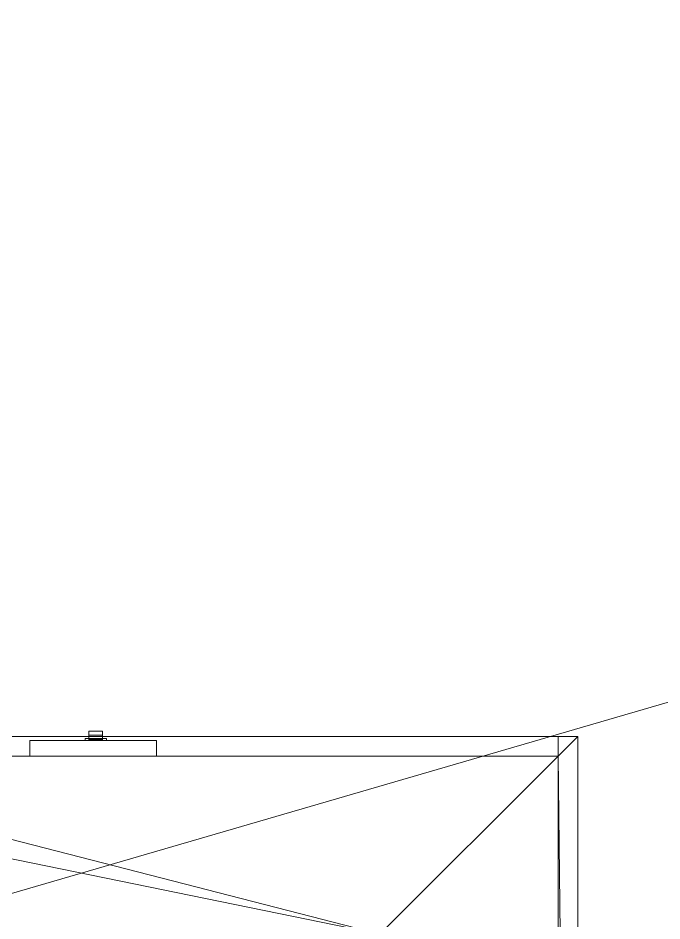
# Model space of a CAD drawing. Header units: inches. Extents: x -97 to 314, y -593 to 0.
# Drawn here: x 155.85 to 172.13, y -503.17 to -480.33 of the extents above; entities that cross this region are included whole.
import ezdxf

# ---------------------------------------------------------------- set-up
doc = ezdxf.new("R2010")
doc.units = ezdxf.units.IN
doc.header["$MEASUREMENT"] = 0
for name, color, linetype, lineweight in [('A-CLNG', 13, 'Continuous', 13), ('A-FLOR', 192, 'Continuous', 13), ('A-WALL', 113, 'Continuous', 13), ('E-ELEC-FIXT', 91, 'Continuous', 9)]:
    doc.layers.add(name, color=color, linetype=linetype, lineweight=lineweight)

# ---------------------------------------------------------------- blocks, each defined once
blk = doc.blocks.new('Switch 2 - Switch 2-776116-_3D_')
at = {"layer": 'E-ELEC-FIXT'}
mesh = blk.add_polyface(dxfattribs=at)
corners = [(-0.112, 0.528, 2.127), (-0.112, 0.394, 2.189), (-0.112, 0.394, 3.047), (-0.112, 0.406, 3.047), (-0.112, 0.417, 3.044), (-0.112, 0.426, 3.038), (-0.112, 0.435, 3.03), (-0.112, 0.441, 3.02), (-0.112, 0.445, 3.01), (-0.112, 0.445, 2.433), (-0.112, 0.634, 2.298)]
mesh.append_faces([[corners[k] for k in face] for face in [(4, 2, 3)]], dxfattribs={"vtx0": -1})
mesh.append_faces([[corners[k] for k in face] for face in [(2, 8, 9, 1)]], dxfattribs={"vtx0": -1, "vtx2": -1})
mesh.append_faces([[corners[k] for k in face] for face in [(2, 6, 7, 8)]], dxfattribs={"vtx0": -1, "vtx3": -1})
mesh.append_faces([[corners[k] for k in face] for face in [(5, 6, 2, 4)]], dxfattribs={"vtx1": -1, "vtx2": -1})
mesh.append_faces([[corners[k] for k in face] for face in [(10, 0, 1, 9)]], dxfattribs={"vtx2": -1})
mesh = blk.add_polyface(dxfattribs=at)
corners = [(-0.112, 0.634, 2.298), (0.233, 0.634, 2.298), (0.233, 0.528, 2.127), (-0.112, 0.528, 2.127)]
mesh.append_faces([[corners[k] for k in face] for face in [(0, 1, 2, 3)]])
mesh = blk.add_polyface(dxfattribs=at)
corners = [(-0.112, 0.445, 2.433), (0.233, 0.445, 2.433), (0.233, 0.634, 2.298), (-0.112, 0.634, 2.298)]
mesh.append_faces([[corners[k] for k in face] for face in [(0, 1, 2, 3)]])
mesh = blk.add_polyface(dxfattribs=at)
corners = [(-0.112, 0.528, 2.127), (0.233, 0.528, 2.127), (0.233, 0.394, 2.189), (-0.112, 0.394, 2.189)]
mesh.append_faces([[corners[k] for k in face] for face in [(0, 1, 2, 3)]])
mesh = blk.add_polyface(dxfattribs=at)
corners = [(0.233, 0.528, 2.127), (0.233, 0.634, 2.298), (0.233, 0.445, 2.433), (0.233, 0.445, 3.01), (0.233, 0.441, 3.02), (0.233, 0.435, 3.03), (0.233, 0.426, 3.038), (0.233, 0.417, 3.044), (0.233, 0.406, 3.047), (0.233, 0.394, 3.047), (0.233, 0.394, 2.189)]
mesh.append_faces([[corners[k] for k in face] for face in [(2, 9, 10)]], dxfattribs={"vtx0": -1, "vtx2": -1})
mesh.append_faces([[corners[k] for k in face] for face in [(5, 6, 9, 4), (3, 4, 9, 2)]], dxfattribs={"vtx1": -1, "vtx2": -1})
mesh.append_faces([[corners[k] for k in face] for face in [(7, 8, 9, 6)]], dxfattribs={"vtx2": -1})
mesh.append_faces([[corners[k] for k in face] for face in [(10, 0, 1, 2)]], dxfattribs={"vtx3": -1})
mesh = blk.add_polyface(dxfattribs=at)
corners = [(-1.6, 0.395, 4.895), (1.599, 0.395, 4.895), (1.599, 0.395), (-1.6, 0.395)]
mesh.append_faces([[corners[k] for k in face] for face in [(0, 1, 2, 3)]])
mesh = blk.add_polyface(dxfattribs=at)
corners = [(1.599, 0.395), (1.599, 0), (-1.6, 0), (-1.6, 0.395)]
mesh.append_faces([[corners[k] for k in face] for face in [(0, 1, 2, 3)]])
mesh = blk.add_polyface(dxfattribs=at)
corners = [(-1.6, 0.395, 4.895), (-1.6, 0, 4.895), (1.599, 0, 4.895), (1.599, 0.395, 4.895)]
mesh.append_faces([[corners[k] for k in face] for face in [(0, 1, 2, 3)]])
mesh = blk.add_polyface(dxfattribs=at)
corners = [(-1.6, 0.395), (-1.6, 0), (-1.6, 0, 4.895), (-1.6, 0.395, 4.895)]
mesh.append_faces([[corners[k] for k in face] for face in [(0, 1, 2, 3)]])
mesh = blk.add_polyface(dxfattribs=at)
corners = [(0.342, 0.445, 3.139), (0.342, 0.445, 2.067), (-0.202, 0.445, 2.067), (-0.202, 0.445, 3.139), (0.233, 0.445, 3.039), (-0.112, 0.445, 3.039), (-0.112, 0.445, 2.174), (0.233, 0.445, 2.174)]
mesh.append_faces([[corners[k] for k in face] for face in [(3, 5, 6, 2), (7, 1, 2, 6)]], dxfattribs={"vtx0": -1, "vtx2": -1})
mesh.append_faces([[corners[k] for k in face] for face in [(3, 0, 4, 5), (7, 4, 0, 1)]], dxfattribs={"vtx1": -1, "vtx3": -1})
mesh = blk.add_polyface(dxfattribs=at)
corners = [(-0.202, 0.445, 3.139), (-0.202, 0.395, 3.139), (0.342, 0.395, 3.139), (0.342, 0.445, 3.139)]
mesh.append_faces([[corners[k] for k in face] for face in [(0, 1, 2, 3)]])
mesh = blk.add_polyface(dxfattribs=at)
corners = [(-0.202, 0.445, 2.067), (-0.202, 0.395, 2.067), (-0.202, 0.395, 3.139), (-0.202, 0.445, 3.139)]
mesh.append_faces([[corners[k] for k in face] for face in [(0, 1, 2, 3)]])
mesh = blk.add_polyface(dxfattribs=at)
corners = [(0.342, 0.445, 2.067), (0.342, 0.395, 2.067), (-0.202, 0.395, 2.067), (-0.202, 0.445, 2.067)]
mesh.append_faces([[corners[k] for k in face] for face in [(0, 1, 2, 3)]])
mesh = blk.add_polyface(dxfattribs=at)
corners = [(0.342, 0.395, 3.139), (-0.202, 0.395, 3.139), (-0.202, 0.395, 2.067), (0.342, 0.395, 2.067), (0.233, 0.395, 3.039), (0.233, 0.395, 2.174), (-0.112, 0.395, 2.174), (-0.112, 0.395, 3.039)]
mesh.append_faces([[corners[k] for k in face] for face in [(5, 3, 0, 4), (4, 0, 1, 7)]], dxfattribs={"vtx0": -1, "vtx2": -1})
mesh.append_faces([[corners[k] for k in face] for face in [(2, 3, 5, 6), (1, 2, 6, 7)]], dxfattribs={"vtx1": -1, "vtx3": -1})
mesh = blk.add_polyface(dxfattribs=at)
corners = [(-0.112, 0.445, 3.01), (0.233, 0.445, 3.01), (0.233, 0.445, 2.433), (-0.112, 0.445, 2.433)]
mesh.append_faces([[corners[k] for k in face] for face in [(0, 1, 2, 3)]])
mesh = blk.add_polyface(dxfattribs=at)
corners = [(-0.112, 0.445, 3.01), (-0.112, 0.441, 3.02), (-0.112, 0.435, 3.03), (-0.112, 0.426, 3.038), (-0.112, 0.417, 3.044), (-0.112, 0.406, 3.047), (-0.112, 0.394, 3.047), (0.233, 0.394, 3.047), (0.233, 0.406, 3.047), (0.233, 0.417, 3.044), (0.233, 0.426, 3.038), (0.233, 0.435, 3.03), (0.233, 0.441, 3.02), (0.233, 0.445, 3.01)]
mesh.append_faces([[corners[k] for k in face] for face in [(7, 8, 5, 6), (0, 1, 12, 13)]], dxfattribs={"vtx1": -1})
mesh.append_faces([[corners[k] for k in face] for face in [(8, 9, 4, 5), (3, 4, 9, 10), (10, 11, 2, 3), (11, 12, 1, 2)]], dxfattribs={"vtx1": -1, "vtx3": -1})
mesh = blk.add_polyface(dxfattribs=at)
corners = [(-0.112, 0.445, 2.174), (-0.112, 0.395, 2.174), (0.233, 0.395, 2.174), (0.233, 0.445, 2.174)]
mesh.append_faces([[corners[k] for k in face] for face in [(0, 1, 2, 3)]])
mesh = blk.add_polyface(dxfattribs=at)
corners = [(-0.112, 0.445, 3.039), (-0.112, 0.395, 3.039), (-0.112, 0.395, 2.174), (-0.112, 0.445, 2.174)]
mesh.append_faces([[corners[k] for k in face] for face in [(0, 1, 2, 3)]])
mesh = blk.add_polyface(dxfattribs=at)
corners = [(0.233, 0.445, 3.039), (0.233, 0.395, 3.039), (-0.112, 0.395, 3.039), (-0.112, 0.445, 3.039)]
mesh.append_faces([[corners[k] for k in face] for face in [(0, 1, 2, 3)]])
mesh = blk.add_polyface(dxfattribs=at)
corners = [(-0.112, 0.394, 2.189), (0.233, 0.394, 2.189), (0.233, 0.394, 3.047), (-0.112, 0.394, 3.047)]
mesh.append_faces([[corners[k] for k in face] for face in [(0, 1, 2, 3)]])
mesh = blk.add_polyface(dxfattribs=at)
corners = [(0.233, 0.445, 2.174), (0.233, 0.395, 2.174), (0.233, 0.395, 3.039), (0.233, 0.445, 3.039)]
mesh.append_faces([[corners[k] for k in face] for face in [(0, 1, 2, 3)]])
mesh = blk.add_polyface(dxfattribs=at)
corners = [(0.342, 0.445, 3.139), (0.342, 0.395, 3.139), (0.342, 0.395, 2.067), (0.342, 0.445, 2.067)]
mesh.append_faces([[corners[k] for k in face] for face in [(0, 1, 2, 3)]])
mesh = blk.add_polyface(dxfattribs=at)
corners = [(1.599, 0.395, 4.895), (1.599, 0, 4.895), (1.599, 0), (1.599, 0.395)]
mesh.append_faces([[corners[k] for k in face] for face in [(0, 1, 2, 3)]])
mesh = blk.add_polyface(dxfattribs=at)
corners = [(1.599, 0), (1.599, 0, 4.895), (-1.6, 0, 4.895), (-1.6, 0)]
mesh.append_faces([[corners[k] for k in face] for face in [(0, 1, 2, 3)]])

msp = doc.modelspace()

# ---------------------------------------------------------------- block references
at = {"layer": 'E-ELEC-FIXT'}
msp.add_blockref('Switch 2 - Switch 2-776116-_3D_', (157.75, -499, 106), dxfattribs=at)

# ---------------------------------------------------------------- meshes
at = {"layer": 'A-CLNG'}
mesh = msp.add_polyface(dxfattribs=at)
corners = [(76, -326.5, 160), (76, -593.5, 160), (313.5, -593.5, 160), (313.5, -458.5, 160), (306.5, -458.5, 160), (306.5, -326.5, 160), (111, -515.5, 160), (111, -576.5, 160), (90, -576.5, 160), (90, -515.5, 160)]
mesh.append_faces([[corners[k] for k in face] for face in [(7, 2, 6)]], dxfattribs={"vtx0": -1, "vtx1": -1})
mesh.append_faces([[corners[k] for k in face] for face in [(6, 4, 0, 9)]], dxfattribs={"vtx0": -1, "vtx1": -1, "vtx2": -1})
mesh.append_faces([[corners[k] for k in face] for face in [(1, 8, 9, 0)]], dxfattribs={"vtx0": -1, "vtx2": -1})
mesh.append_faces([[corners[k] for k in face] for face in [(7, 8, 1, 2)]], dxfattribs={"vtx1": -1, "vtx3": -1})
mesh.append_faces([[corners[k] for k in face] for face in [(4, 5, 0)]], dxfattribs={"vtx2": -1})
mesh.append_faces([[corners[k] for k in face] for face in [(2, 3, 4, 6)]], dxfattribs={"vtx2": -1, "vtx3": -1})
mesh = msp.add_polyface(dxfattribs=at)
corners = [(76, -326.5, 155), (306.5, -326.5, 155), (306.5, -458.5, 155), (313.5, -458.5, 155), (313.5, -593.5, 155), (76, -593.5, 155), (111, -515.5, 155), (90, -515.5, 155), (90, -576.5, 155), (111, -576.5, 155)]
mesh.append_faces([[corners[k] for k in face] for face in [(6, 4, 9)]], dxfattribs={"vtx0": -1, "vtx1": -1})
mesh.append_faces([[corners[k] for k in face] for face in [(0, 2, 6, 7)]], dxfattribs={"vtx0": -1, "vtx1": -1, "vtx3": -1})
mesh.append_faces([[corners[k] for k in face] for face in [(5, 8, 9, 4)]], dxfattribs={"vtx0": -1, "vtx2": -1})
mesh.append_faces([[corners[k] for k in face] for face in [(1, 2, 0)]], dxfattribs={"vtx1": -1})
mesh.append_faces([[corners[k] for k in face] for face in [(7, 8, 5, 0)]], dxfattribs={"vtx1": -1, "vtx3": -1})
mesh.append_faces([[corners[k] for k in face] for face in [(2, 3, 4, 6)]], dxfattribs={"vtx2": -1, "vtx3": -1})
at = {"layer": 'A-FLOR'}
mesh = msp.add_polyface(dxfattribs=at)
corners = [(306.5, -331, 59), (306.5, -458.5, 59), (313.5, -458.5, 59), (313.5, -593.5, 59), (-96, -593.5, 59), (-96, -338.5, 59), (76, -338.5, 59), (76, -352.57, 59), (109, -352.57, 59), (109, -331, 59)]
mesh.append_faces([[corners[k] for k in face] for face in [(8, 4, 7)]], dxfattribs={"vtx0": -1, "vtx1": -1})
mesh.append_faces([[corners[k] for k in face] for face in [(8, 1, 3, 4)]], dxfattribs={"vtx0": -1, "vtx1": -1, "vtx3": -1})
mesh.append_faces([[corners[k] for k in face] for face in [(2, 3, 1)]], dxfattribs={"vtx1": -1})
mesh.append_faces([[corners[k] for k in face] for face in [(5, 6, 7, 4)]], dxfattribs={"vtx2": -1})
mesh.append_faces([[corners[k] for k in face] for face in [(8, 9, 0, 1)]], dxfattribs={"vtx3": -1})
mesh = msp.add_polyface(dxfattribs=at)
corners = [(306.5, -331, 64), (109, -331, 64), (109, -352.57, 64), (76, -352.57, 64), (76, -338.5, 64), (-96, -338.5, 64), (-96, -593.5, 64), (313.5, -593.5, 64), (313.5, -458.5, 64), (306.5, -458.5, 64)]
mesh.append_faces([[corners[k] for k in face] for face in [(2, 9, 0, 1)]], dxfattribs={"vtx0": -1})
mesh.append_faces([[corners[k] for k in face] for face in [(6, 2, 3)]], dxfattribs={"vtx0": -1, "vtx2": -1})
mesh.append_faces([[corners[k] for k in face] for face in [(2, 6, 7, 9)]], dxfattribs={"vtx0": -1, "vtx2": -1, "vtx3": -1})
mesh.append_faces([[corners[k] for k in face] for face in [(7, 8, 9)]], dxfattribs={"vtx2": -1})
mesh.append_faces([[corners[k] for k in face] for face in [(3, 4, 5, 6)]], dxfattribs={"vtx3": -1})
at = {"layer": 'A-WALL'}
mesh = msp.add_polyface(dxfattribs=at)
corners = [(148, -498.5, 64), (148, -498.5, 66), (169.5, -498.5, 66), (169.5, -498.5, 64)]
mesh.append_faces([[corners[k] for k in face] for face in [(0, 1, 2, 3)]])
mesh = msp.add_polyface(dxfattribs=at)
corners = [(169.5, -498.5, 64), (169.5, -499, 64), (148, -499, 64), (148, -498.5, 64)]
mesh.append_faces([[corners[k] for k in face] for face in [(0, 1, 2, 3)]])
mesh = msp.add_polyface(dxfattribs=at)
corners = [(148, -498.5, 66), (148, -499, 66), (169.5, -499, 66), (169.5, -498.5, 66)]
mesh.append_faces([[corners[k] for k in face] for face in [(0, 1, 2, 3)]])
mesh = msp.add_polyface(dxfattribs=at)
corners = [(169.5, -543, 64), (169.5, -543, 66), (169.5, -499, 66), (169.5, -498.5, 66), (169.5, -498.5, 64), (169.5, -499, 64)]
mesh.append_faces([[corners[k] for k in face] for face in [(2, 3, 4, 5), (5, 0, 1, 2)]], dxfattribs={"vtx3": -1})
mesh = msp.add_polyface(dxfattribs=at)
corners = [(170, -498.5, 64), (170, -543, 64), (169.5, -543, 64), (169.5, -499, 64), (169.5, -498.5, 64)]
mesh.append_faces([[corners[k] for k in face] for face in [(3, 0, 1, 2)]], dxfattribs={"vtx0": -1})
mesh.append_faces([[corners[k] for k in face] for face in [(3, 4, 0)]], dxfattribs={"vtx2": -1})
mesh = msp.add_polyface(dxfattribs=at)
corners = [(170, -543, 66), (170, -498.5, 66), (169.5, -498.5, 66), (169.5, -499, 66), (169.5, -543, 66)]
mesh.append_faces([[corners[k] for k in face] for face in [(3, 0, 1, 2)]], dxfattribs={"vtx0": -1})
mesh.append_faces([[corners[k] for k in face] for face in [(3, 4, 0)]], dxfattribs={"vtx2": -1})
mesh = msp.add_polyface(dxfattribs=at)
corners = [(170, -498.5, 64), (169.5, -498.5, 64), (169.5, -498.5, 66), (170, -498.5, 66)]
mesh.append_faces([[corners[k] for k in face] for face in [(0, 1, 2, 3)]])
mesh = msp.add_polyface(dxfattribs=at)
corners = [(169.5, -498.5, 66), (169.5, -499, 66), (169.5, -499, 64), (169.5, -498.5, 64)]
mesh.append_faces([[corners[k] for k in face] for face in [(0, 1, 2, 3)]])
mesh = msp.add_polyface(dxfattribs=at)
corners = [(170, -498.5, 64), (170, -498.5, 66), (170, -543, 66), (170, -543, 64)]
mesh.append_faces([[corners[k] for k in face] for face in [(0, 1, 2, 3)]])
mesh = msp.add_polyface(dxfattribs=at)
corners = [(76, -499, 155), (91.5, -499, 155), (96, -499, 155), (143, -499, 155), (147.5, -499, 155), (169.5, -499, 155), (169.5, -499, 64), (147.5, -499, 64), (143, -499, 64), (123, -499, 64), (123, -499, 144), (99, -499, 144), (99, -499, 64), (96.5, -499, 64), (96, -499, 64), (91.5, -499, 64), (76, -499, 64)]
mesh.append_faces([[corners[k] for k in face] for face in [(11, 2, 10)]], dxfattribs={"vtx0": -1, "vtx1": -1})
mesh.append_faces([[corners[k] for k in face] for face in [(7, 10, 4)]], dxfattribs={"vtx0": -1, "vtx1": -1, "vtx2": -1})
mesh.append_faces([[corners[k] for k in face] for face in [(10, 2, 3, 4), (11, 13, 14, 15), (11, 15, 16, 0)]], dxfattribs={"vtx0": -1, "vtx3": -1})
mesh.append_faces([[corners[k] for k in face] for face in [(6, 7, 4, 5), (12, 13, 11)]], dxfattribs={"vtx1": -1})
mesh.append_faces([[corners[k] for k in face] for face in [(1, 2, 11, 0)]], dxfattribs={"vtx1": -1, "vtx2": -1})
mesh.append_faces([[corners[k] for k in face] for face in [(8, 9, 10, 7)]], dxfattribs={"vtx2": -1})
mesh = msp.add_polyface(dxfattribs=at)
corners = [(169.5, -499, 64), (169.5, -503.5, 64), (165, -503.5, 64), (123, -503.5, 64), (123, -499, 64), (143, -499, 64), (147.5, -499, 64), (76, -503.5, 64), (76, -499, 64), (91.5, -499, 64), (96, -499, 64), (96.5, -499, 64), (99, -499, 64), (99, -503.5, 64)]
mesh.append_faces([[corners[k] for k in face] for face in [(5, 2, 3, 4), (2, 0, 1)]], dxfattribs={"vtx0": -1})
mesh.append_faces([[corners[k] for k in face] for face in [(2, 5, 6, 0), (13, 9, 10, 11)]], dxfattribs={"vtx0": -1, "vtx3": -1})
mesh.append_faces([[corners[k] for k in face] for face in [(12, 13, 11)]], dxfattribs={"vtx1": -1})
mesh.append_faces([[corners[k] for k in face] for face in [(7, 8, 9, 13)]], dxfattribs={"vtx2": -1})
mesh = msp.add_polyface(dxfattribs=at)
corners = [(169.5, -499, 155), (147.5, -499, 155), (143, -499, 155), (96, -499, 155), (91.5, -499, 155), (76, -499, 155), (76, -503.5, 155), (165, -503.5, 155), (169.5, -503.5, 155)]
mesh.append_faces([[corners[k] for k in face] for face in [(6, 3, 4, 5)]], dxfattribs={"vtx0": -1})
mesh.append_faces([[corners[k] for k in face] for face in [(7, 1, 2)]], dxfattribs={"vtx0": -1, "vtx2": -1})
mesh.append_faces([[corners[k] for k in face] for face in [(6, 7, 2, 3)]], dxfattribs={"vtx1": -1, "vtx3": -1})
mesh.append_faces([[corners[k] for k in face] for face in [(7, 8, 0, 1)]], dxfattribs={"vtx3": -1})
mesh = msp.add_polyface(dxfattribs=at)
corners = [(169.5, -499, 66), (148, -499, 66), (148, -499, 64), (169.5, -499, 64)]
mesh.append_faces([[corners[k] for k in face] for face in [(0, 1, 2, 3)]])
mesh = msp.add_polyface(dxfattribs=at)
corners = [(169.5, -499, 155), (169.5, -503.5, 155), (169.5, -503.5, 64), (169.5, -499, 64)]
mesh.append_faces([[corners[k] for k in face] for face in [(0, 1, 2, 3)]])

doc.saveas('drawing.dxf')
